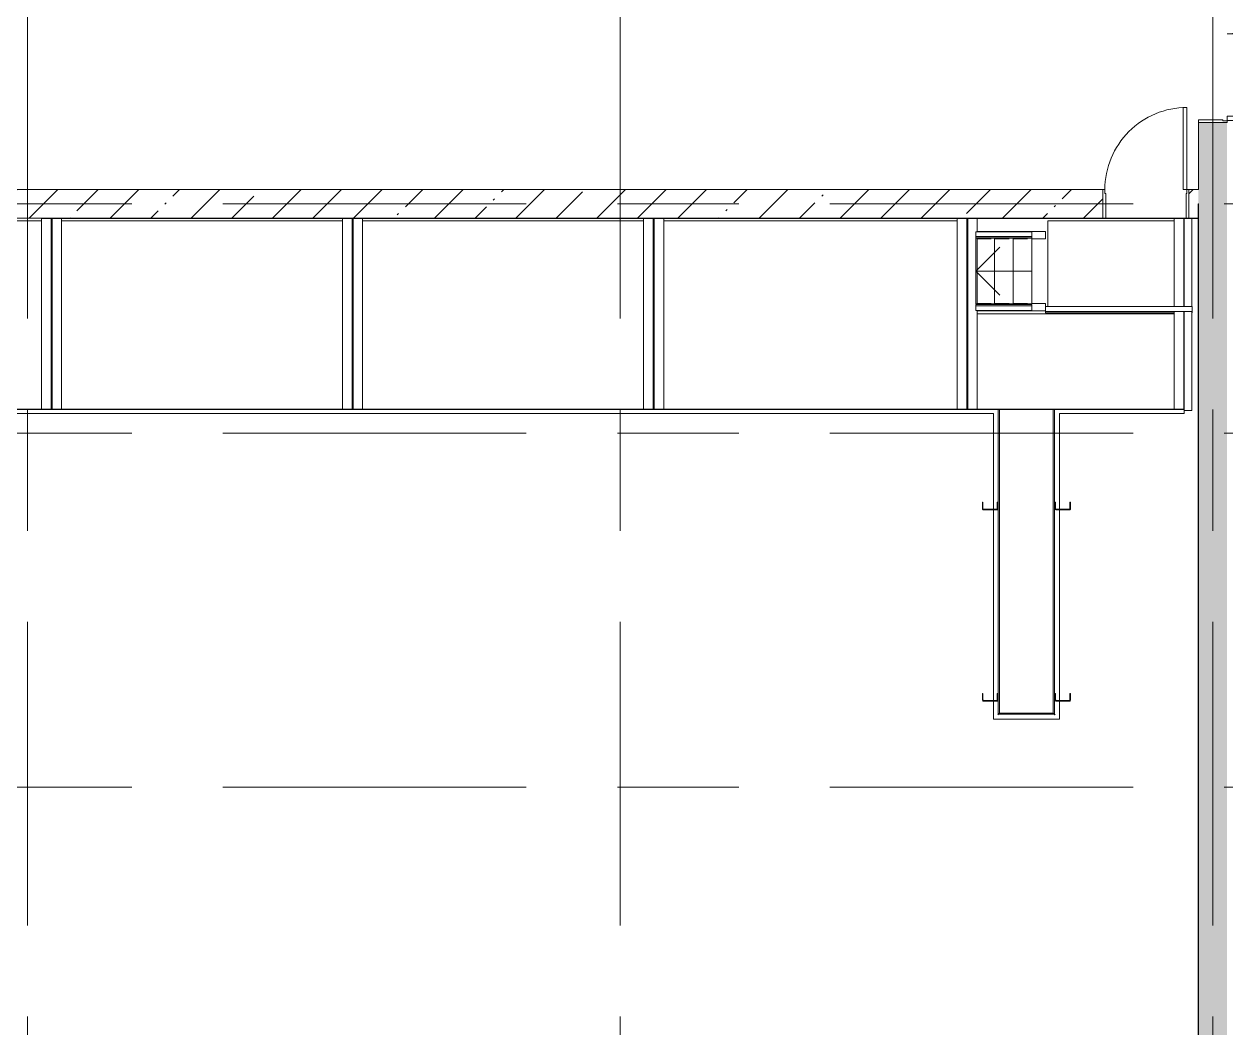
# Model space of a CAD drawing. Header units: millimetres. Extents: x 48966 to 155647, y -43515 to 26217.
# Drawn here: x 91894 to 104469, y -103 to 10398 of the extents above; entities that cross this region are included whole.
import ezdxf

# ---------------------------------------------------------------- set-up
doc = ezdxf.new("R2010")
doc.units = ezdxf.units.MM
doc.linetypes.add('Осевые', pattern=[6350, 1270, -952.5, 3175, -952.5])
for name, color, linetype, lineweight in [('Двери', 7, 'Continuous', 9), ('Каркас несущий', 7, 'Continuous', 9), ('Каркас_Импост', 7, 'Continuous', 9), ('Контуры', 7, 'Continuous', 9), ('Линии подступенков-1', 7, 'Continuous', 9), ('Линии свеса', 7, 'Continuous', 9), ('Общие ребра', 7, 'Continuous', 9), ('Ограждение', 7, 'Continuous', 9), ('Оси-2', 7, 'Осевые', 9), ('Панель', 7, 'Continuous', 9), ('Перекрытия', 7, 'Continuous', 9), ('Поручни', 7, 'Continuous', 9), ('Стены-1', 7, 'Continuous', 18), ('Стрелки вверх', 7, 'Continuous', 9), ('Штриховка разреза-1', 7, 'Continuous', 9)]:
    doc.layers.add(name, color=color, linetype=linetype, lineweight=lineweight)
pattern_1 = [(45, (0, 0), (-424.264, 424.264), [600, -100, 20, -100]), (45, (0, 424), (-424.264, 424.264), [])]

# ---------------------------------------------------------------- blocks, each defined once
blk = doc.blocks.new('Ограждение - Ограждение-583171-План 5-го этажа на отм_ _12_600')
at = {"layer": 'Поручни'}
for p, q in [((82782, 6323), (102037, 6323)), ((92187, 6386), (92177, 6386)), ((92177, 6373), (92187, 6373)), ((95337, 6386), (95327, 6386)), ((95327, 6373), (95337, 6373)), ((98487, 6386), (98477, 6386)), ((98477, 6373), (98487, 6373)), ((101767, 6386), (101762, 6386)), ((101762, 6373), (101767, 6373)), ((102037, 5322), (102037, 6323)), ((102087, 3178), (102087, 6367)), ((102101, 6367), (102101, 3191)), ((102662, 3191), (102662, 6367)), ((102676, 6367), (102676, 3178)), ((102726, 6323), (102726, 5322)), ((104032, 6323), (102726, 6323)), ((104027, 6386), (104032, 6386)), ((104032, 6373), (104027, 6373)), ((104032, 6386), (104032, 6369)), ((104032, 6380), (104032, 6367)), ((104032, 6373), (104032, 6323)), ((104032, 6371), (104032, 6367)), ((102037, 3322), (102037, 5317)), ((102726, 5317), (102726, 3322)), ((102037, 3128), (102037, 3317)), ((102726, 3317), (102726, 3128)), ((102082, 3172), (102094, 3185)), ((102094, 3185), (102082, 3172)), ((102086, 3176), (102082, 3172)), ((102082, 3172), (102086, 3176)), ((102101, 3191), (102083, 3174)), ((102083, 3174), (102101, 3191)), ((102676, 3178), (102087, 3178)), ((102101, 3191), (102662, 3191)), ((102662, 3191), (102680, 3174)), ((102680, 3174), (102662, 3191)), ((102681, 3172), (102669, 3185)), ((102669, 3185), (102681, 3172)), ((102678, 3176), (102682, 3172)), ((102682, 3172), (102678, 3176)), ((102726, 3128), (102037, 3128))]:
    blk.add_line(p, q, dxfattribs=at)
blk = doc.blocks.new('Швеллеры стальные гнутые равнополочные  ГОСТ 8278-83_Гн_ - Гн160x80x5-2083022-План 5-го этажа на отм_ _12_600')
at = {"layer": 'Каркас несущий'}
for p, q in [((101927, 5397), (101922, 5397)), ((101922, 5397), (101922, 5324)), ((101927, 5329), (101927, 5397)), ((101929, 5317), (102075, 5317)), ((102070, 5322), (101934, 5322)), ((102082, 5397), (102077, 5397)), ((102077, 5397), (102077, 5329)), ((102082, 5324), (102082, 5397))]:
    blk.add_line(p, q, dxfattribs=at)
for centre, start, end in [((101929, 5324), 180, 270), ((101934, 5329), 180, 270), ((102070, 5329), 270, 0), ((102075, 5324), 270, 0)]:
    blk.add_arc(centre, 7, start, end, dxfattribs=at)
blk = doc.blocks.new('Швеллеры стальные гнутые равнополочные  ГОСТ 8278-83_Гн_ - Гн160x80x5-2083023-План 5-го этажа на отм_ _12_600')
at = {"layer": 'Каркас несущий'}
for p, q in [((102682, 5397), (102682, 5324)), ((102687, 5397), (102682, 5397)), ((102687, 5329), (102687, 5397)), ((102689, 5317), (102835, 5317)), ((102830, 5322), (102694, 5322)), ((102842, 5397), (102837, 5397)), ((102837, 5397), (102837, 5329)), ((102842, 5324), (102842, 5397))]:
    blk.add_line(p, q, dxfattribs=at)
for centre, start, end in [((102689, 5324), 180, 270), ((102694, 5329), 180, 270), ((102830, 5329), 270, 360), ((102835, 5324), 270, 0)]:
    blk.add_arc(centre, 7, start, end, dxfattribs=at)
blk = doc.blocks.new('Швеллеры стальные гнутые равнополочные  ГОСТ 8278-83_Гн_ - Гн160x80x5-608658-План 5-го этажа на отм_ _12_600')
at = {"layer": 'Каркас несущий'}
for p, q in [((101927, 3397), (101922, 3397)), ((101922, 3397), (101922, 3324)), ((101927, 3329), (101927, 3397)), ((102082, 3397), (102077, 3397)), ((102077, 3397), (102077, 3329)), ((102082, 3324), (102082, 3397)), ((101929, 3317), (102075, 3317)), ((102070, 3322), (101934, 3322))]:
    blk.add_line(p, q, dxfattribs=at)
for centre, start, end in [((101929, 3324), 180, 270), ((101934, 3329), 180, 270), ((102070, 3329), 270, 0), ((102075, 3324), 270, 0)]:
    blk.add_arc(centre, 7, start, end, dxfattribs=at)
blk = doc.blocks.new('Швеллеры стальные гнутые равнополочные  ГОСТ 8278-83_Гн_ - Гн160x80x5-608659-План 5-го этажа на отм_ _12_600')
at = {"layer": 'Каркас несущий'}
for p, q in [((102682, 3397), (102682, 3324)), ((102687, 3397), (102682, 3397)), ((102687, 3329), (102687, 3397)), ((102842, 3397), (102837, 3397)), ((102837, 3397), (102837, 3329)), ((102842, 3324), (102842, 3397)), ((102689, 3317), (102835, 3317)), ((102830, 3322), (102694, 3322))]:
    blk.add_line(p, q, dxfattribs=at)
for centre, start, end in [((102689, 3324), 180, 270), ((102694, 3329), 180, 270), ((102830, 3329), 270, 0), ((102835, 3324), 270, 0)]:
    blk.add_arc(centre, 7, start, end, dxfattribs=at)
blk = doc.blocks.new('Швеллеры стальные гнутые равнополочные  ГОСТ 8278-83_Гн_ - Гн200x80x5-565226-План 5-го этажа на отм_ _12_600')
at = {"layer": 'Каркас несущий'}
for p, q in [((-79, 0), (-1005, 0)), ((1005, 0), (-29, 0)), ((1005, 0), (1005, -7)), ((-1005, -7), (-1005, -2)), ((-1005, -2), (-1005, -7)), ((-1005, -80), (-1005, -7)), ((-1005, -12), (-1005, -7)), ((-1005, -7), (-1005, -12)), ((-1005, -80), (-1005, -12)), ((-79, -80), (-1005, -80)), ((-79, -80), (-1005, -80)), ((1005, -80), (-29, -80)), ((1005, -80), (-16, -80)), ((1005, -7), (1005, -2)), ((1005, -12), (1005, -7)), ((1005, -7), (1005, -12)), ((1005, -7), (1005, -80)), ((1005, -12), (1005, -80))]:
    blk.add_line(p, q, dxfattribs=at)
blk = doc.blocks.new('Уголки стальные горячекатанные равнополочные ГОСТ 8509-93 - L100x8-568946-План 5-го этажа на отм_ _12_600')
at = {"layer": 'Каркас несущий'}
for p, q in [((103927, 8367), (104027, 8367)), ((103927, 7442), (103927, 8367)), ((103933, 8367), (103931, 8367)), ((103947, 8367), (103935, 8367)), ((104025, 8367), (104023, 8367)), ((104027, 7442), (104027, 8367)), ((103927, 6367), (103927, 7392)), ((104027, 6367), (104027, 7392)), ((104027, 6367), (103927, 6367)), ((103931, 6367), (103933, 6367)), ((103935, 6367), (103947, 6367)), ((104023, 6367), (104025, 6367))]:
    blk.add_line(p, q, dxfattribs=at)
blk = doc.blocks.new('Ограждение - Ограждение-585888-План 5-го этажа на отм_ _12_600')
at = {"layer": 'Поручни'}
for p, q in [((104032, 6371), (82772, 6371)), ((82772, 6367), (104032, 6367)), ((104032, 6371), (104032, 6367))]:
    blk.add_line(p, q, dxfattribs=at)
blk = doc.blocks.new('Уголки стальные горячекатанные равнополочные ГОСТ 8509-93 - L100x8-V1-План 5-го этажа на отм_ _12_600')
at = {"layer": 'Каркас несущий'}
for p, q in [((88927, 8367), (89027, 8367)), ((88927, 6367), (88927, 8367)), ((88933, 8367), (88931, 8367)), ((88947, 8367), (88935, 8367)), ((89025, 8367), (89023, 8367)), ((89027, 6367), (89027, 8367)), ((89027, 6367), (88927, 6367)), ((88931, 6367), (88933, 6367)), ((88935, 6367), (88947, 6367)), ((89023, 6367), (89025, 6367))]:
    blk.add_line(p, q, dxfattribs=at)
blk = doc.blocks.new('Уголки стальные горячекатанные равнополочные ГОСТ 8509-93 - L100x8-568910-План 5-го этажа на отм_ _12_600')
at = {"layer": 'Каркас несущий'}
for p, q in [((82237, 8367), (82337, 8367)), ((82237, 8367), (82237, 6367)), ((82241, 8367), (82238, 8367)), ((82329, 8367), (82317, 8367)), ((82333, 8367), (82330, 8367)), ((82337, 8367), (82337, 6367)), ((82337, 6367), (82237, 6367)), ((82238, 6367), (82241, 6367)), ((82317, 6367), (82329, 6367)), ((82330, 6367), (82333, 6367))]:
    blk.add_line(p, q, dxfattribs=at)
blk = doc.blocks.new('Швеллеры стальные гнутые равнополочные  ГОСТ 8278-83_Гн_ - Гн200x80x5-589179-План 5-го этажа на отм_ _12_600')
at = {"layer": 'Каркас несущий'}
for p, q in [((-985, 75), (-985, 80)), ((-985, 75), (-985, 80)), ((-985, 80), (985, 80)), ((-985, 80), (-875, 80)), ((-799, 80), (-121, 80)), ((-45, 80), (985, 80)), ((985, 80), (985, 7)), ((985, 80), (985, 12)), ((985, 12), (985, 7)), ((985, 7), (985, 12)), ((985, 7), (985, 2)), ((985, 2), (985, 7))]:
    blk.add_line(p, q, dxfattribs=at)
blk = doc.blocks.new('Уголки стальные горячекатанные равнополочные ГОСТ 8509-93 - L100x8-V2-План 5-го этажа на отм_ _12_600')
at = {"layer": 'Каркас несущий'}
for p, q in [((101767, 8367), (101867, 8367)), ((101767, 8367), (101767, 6367)), ((101771, 8367), (101768, 8367)), ((101859, 8367), (101847, 8367)), ((101863, 8367), (101860, 8367)), ((101867, 8367), (101867, 8226)), ((101867, 8163), (101867, 7464)), ((101867, 7401), (101867, 6367)), ((101867, 6367), (101767, 6367)), ((101768, 6367), (101771, 6367)), ((101847, 6367), (101859, 6367)), ((101860, 6367), (101863, 6367))]:
    blk.add_line(p, q, dxfattribs=at)
blk = doc.blocks.new('Ограждение - Ограждение-613790-План 5-го этажа на отм_ _12_600')
at = {"layer": 'Поручни'}
for p, q in [((101852, 8176), (101852, 8226)), ((102437, 8226), (101852, 8226)), ((101852, 8178), (101852, 8182)), ((101852, 8163), (101852, 8182)), ((102437, 8176), (101852, 8176)), ((102437, 8226), (102437, 8176)), ((102437, 8182), (102437, 8178)), ((102437, 8182), (102437, 8163)), ((102437, 8163), (101852, 8163))]:
    blk.add_line(p, q, dxfattribs=at)
blk = doc.blocks.new('Ограждение - Ограждение-613794-План 5-го этажа на отм_ _12_600')
at = {"layer": 'Поручни'}
for p, q in [((101852, 7445), (101852, 7464)), ((102437, 7464), (101852, 7464)), ((101852, 7401), (101852, 7451)), ((102437, 7451), (101852, 7451)), ((101852, 7445), (101852, 7449)), ((102437, 7464), (102437, 7445)), ((102437, 7451), (102437, 7401)), ((102437, 7449), (102437, 7445)), ((102437, 7401), (101852, 7401))]:
    blk.add_line(p, q, dxfattribs=at)
blk = doc.blocks.new('Ограждение - Ограждение-614228-План 5-го этажа на отм_ _12_600')
at = {"layer": 'Поручни'}
for p, q in [((102580, 7392), (102580, 7442)), ((104115, 7442), (102580, 7442)), ((104115, 7442), (104115, 7392)), ((102580, 7385), (102580, 7397)), ((102580, 7393), (102580, 7397)), ((102580, 7378), (102580, 7396)), ((104115, 7392), (102580, 7392)), ((102580, 7378), (103927, 7378)), ((104027, 7378), (104032, 7378)), ((104112, 7378), (104115, 7378)), ((104115, 7397), (104115, 7385)), ((104115, 7397), (104115, 7393)), ((104115, 7396), (104115, 7378))]:
    blk.add_line(p, q, dxfattribs=at)
blk = doc.blocks.new('Дверь - Однопольная - ДВ2__21х9-6240637-План 5-го этажа на отм_ _12_600')
at = {"layer": 'Двери'}
for p, q in [((-429, -150), (-389, -150)), ((-429, -1008), (-429, -150)), ((-389, -150), (-389, -1008)), ((-389, -1008), (-429, -1008))]:
    blk.add_line(p, q, dxfattribs=at)
blk.add_arc((-429, -150), 858, 270, 0, dxfattribs=at)
at = {"layer": 'Каркас_Импост'}
for p, q in [((-450, 150), (-420, 150)), ((-450, -150), (-450, 150)), ((-420, 150), (-420, -110)), ((420, 150), (450, 150)), ((420, -110), (420, 150)), ((450, 150), (450, -150)), ((-430, -110), (-430, -150)), ((-420, -110), (-430, -110)), ((430, -110), (420, -110)), ((430, -150), (430, -110)), ((-430, -150), (-450, -150)), ((450, -150), (430, -150))]:
    blk.add_line(p, q, dxfattribs=at)
at = {"layer": 'Панель'}
for p, q in [((-389, -150), (-429, -150)), ((-429, -150), (-429, -1008)), ((-389, -1008), (-389, -150)), ((-429, -1008), (-389, -1008))]:
    blk.add_line(p, q, dxfattribs=at)
blk = doc.blocks.new('Дверь - Полуторная_001 - ДВ20__21-15-6256135-План 5-го этажа на отм_ _12_600')
at = {"layer": 'Двери'}
for p, q in [((-729, -150), (-684, -150)), ((-729, -1059), (-729, -150)), ((-684, -150), (-684, -1059)), ((729, -150), (684, -150)), ((684, -150), (684, -699)), ((729, -699), (729, -150)), ((684, -699), (729, -699)), ((-684, -1059), (-729, -1059))]:
    blk.add_line(p, q, dxfattribs=at)
for centre, radius, start, end in [((-729, -150), 909, 270, 0), ((729, -150), 549, 180, 270)]:
    blk.add_arc(centre, radius, start, end, dxfattribs=at)
at = {"layer": 'Каркас_Импост'}
for p, q in [((-750, 150), (-720, 150)), ((-750, -150), (-750, 150)), ((-720, 150), (-720, -105)), ((720, 150), (750, 150)), ((720, -105), (720, 150)), ((750, 150), (750, -150)), ((-730, -105), (-730, -150)), ((-720, -105), (-730, -105)), ((730, -105), (720, -105)), ((730, -150), (730, -105)), ((-730, -150), (-750, -150)), ((750, -150), (730, -150))]:
    blk.add_line(p, q, dxfattribs=at)
at = {"layer": 'Панель'}
for p, q in [((-684, -150), (-729, -150)), ((-729, -150), (-729, -1059)), ((-684, -1059), (-684, -150)), ((684, -150), (729, -150)), ((684, -699), (684, -150)), ((729, -150), (729, -699)), ((729, -699), (684, -699)), ((-729, -1059), (-684, -1059))]:
    blk.add_line(p, q, dxfattribs=at)

msp = doc.modelspace()

# ---------------------------------------------------------------- hatches: boundary and pattern name
at = {"layer": 'Штриховка разреза-1'}
h = msp.add_hatch(dxfattribs=at)
h.set_pattern_fill('FP_2', color=256, style=0, pattern_type=2)
h.set_pattern_definition(pattern_1)
h.paths.add_polyline_path([(104181.6, -31381.9), (104481.6, -31381.9), (104481.6, -30957.9), (104181.6, -30957.9), (104181.6, -31380.9)], flags=0)
h.paths.add_polyline_path([(104181.6, -29957.9), (104481.6, -29957.9), (104481.6, -21232.9), (104181.6, -21232.9), (104181.6, -29890.4)], flags=0)
h.paths.add_polyline_path([(104181.6, -19732.9), (104481.6, -19732.9), (104481.6, 9367.1), (104181.6, 9367.1), (104181.6, -18952.3)], flags=0)
h.paths.add_polyline_path([(104181.6, 10867.1), (104481.6, 10867.1), (104481.6, 23867.1), (104181.6, 23867.1), (104181.6, 11567.1)], flags=0)
h = msp.add_hatch(dxfattribs=at)
h.set_pattern_fill('FP_2', color=256, style=0, pattern_type=2)
h.set_pattern_definition(pattern_1)
h.paths.add_polyline_path([(104181.6, 8367.1), (104181.6, 8667.1), (104081.6, 8667.1), (104081.6, 8367.1)], flags=0)
h.paths.add_polyline_path([(102396.6, 8367.1), (103181.6, 8367.1), (103181.6, 8667.1), (75181.6, 8667.1), (75181.6, 8367.1), (101980.2, 8367.1)], flags=0)
h.paths.add_polyline_path([(73879.6, 8367.1), (74281.6, 8367.1), (74281.6, 8667.1), (73731.6, 8667.1), (73731.6, 8367.1)], flags=0)
h.paths.add_polyline_path([(71781.6, 8367.1), (72231.6, 8367.1), (72231.6, 8667.1), (69431.6, 8667.1), (69431.6, 8367.1), (71578.2, 8367.1)], flags=0)

# ---------------------------------------------------------------- linework, layer by layer
at = {"layer": 'Каркас несущий'}
for p, q in [((101766.6, 8227.1), (101761.6, 8227.1)), ((102501.4, 8227.1), (101866.6, 8227.1)), ((102581.6, 8227.1), (101867, 8227.1)), ((102581.6, 8151.1), (102581.6, 8227.1)), ((101766.6, 8156.3), (101761.6, 8156.3)), ((101761.6, 8151.1), (101766.6, 8151.1)), ((101867, 8151.1), (101867, 8162.8)), ((101867, 8151.1), (102012.5, 8151.1)), ((102047.2, 8151.1), (102202.2, 8151.1)), ((102242.2, 8151.1), (102391.9, 8151.1)), ((102437.2, 8151.1), (102581.6, 8151.1)), ((101766.6, 7473.1), (101761.6, 7473.1)), ((101761.6, 7467.9), (101766.6, 7467.9)), ((101867, 7464.4), (101867, 7473.1)), ((102012.5, 7473.1), (101867, 7473.1)), ((102202.2, 7473.1), (102047.2, 7473.1)), ((102391.9, 7473.1), (102242.2, 7473.1)), ((102581.6, 7473.1), (102437.2, 7473.1)), ((102581.6, 7441.6), (102581.6, 7473.1)), ((101761.6, 7397.1), (101766.6, 7397.1)), ((101866.6, 7397.1), (102501.4, 7397.1)), ((101867, 7397.1), (101867, 7400.7)), ((101867, 7397.1), (102580.2, 7397.1))]:
    msp.add_line(p, q, dxfattribs=at)
at = {"layer": 'Контуры'}
for p, q in [((101852.2, 7470.6), (101852.2, 8156.5)), ((102437.2, 8156.5), (101852.2, 8156.5)), ((102437.2, 7470.6), (102437.2, 8156.5)), ((102437.2, 7470.6), (101852.2, 7470.6))]:
    msp.add_line(p, q, dxfattribs=at)
at = {"layer": 'Линии подступенков-1'}
for p, q in [((102047.2, 7470.6), (102047.2, 8156.5)), ((102242.2, 7470.6), (102242.2, 8156.5)), ((102437.2, 7470.6), (102437.2, 8156.5))]:
    msp.add_line(p, q, dxfattribs=at)
at = {"layer": 'Линии свеса'}
for p, q in [((102047.2, 7470.6), (102047.2, 8156.5)), ((102242.2, 7470.6), (102242.2, 8156.5))]:
    msp.add_line(p, q, dxfattribs=at)
at = {"layer": 'Общие ребра'}
for p, q in [((104181.6, 9367.1), (104181.6, 8669.1)), ((103181.6, 8667.1), (75908.6, 8667.1)), ((104181.6, 8667.1), (104081.6, 8667.1)), ((104181.6, 8367.1), (104181.6, 8517.1)), ((104181.6, 8365.1), (104181.6, 8367.1)), ((104181.6, 8365.1), (104181.6, 8367.1)), ((104181.6, 8365.1), (104181.6, -15730.9)), ((104181.6, -15730.9), (104181.6, 8365.1))]:
    msp.add_line(p, q, dxfattribs=at)
at = {"layer": 'Оси-2'}
for p, q in [((91931.6, 25417.1), (91931.6, -41737.8)), ((98131.6, 25417.1), (98131.6, -41737.8)), ((104331.6, 25417.1), (104331.6, -41737.8)), ((150171.6, 8517.1), (50565.6, 8517.1)), ((150171.6, 6117.1), (50565.6, 6117.1)), ((150171.6, 2417.1), (50565.6, 2417.1))]:
    msp.add_line(p, q, dxfattribs=at)
at = {"layer": 'Перекрытия'}
for p, q in [((104181.6, 8667.1), (104181.6, 9367.1)), ((104181.6, 9367.1), (104481.6, 9367.1)), ((75906.6, 8667.1), (103181.6, 8667.1)), ((103181.6, 8667.1), (103181.6, 8367.1)), ((104081.6, 8367.1), (104081.6, 8667.1)), ((104081.6, 8667.1), (104181.6, 8667.1)), ((92076.6, 8338), (89136.6, 8338)), ((92076.6, 6367.1), (92076.6, 8338)), ((95226.6, 8338), (92286.6, 8338)), ((92286.6, 8338), (92286.6, 6367.1)), ((95226.6, 6367.1), (95226.6, 8338)), ((98376.6, 8338), (95436.6, 8338)), ((95436.6, 8338), (95436.6, 6367.1)), ((98376.6, 6367.1), (98376.6, 8338)), ((101656.6, 8338), (98586.6, 8338)), ((98586.6, 8338), (98586.6, 6367.1)), ((101656.6, 6367.1), (101656.6, 8338)), ((103926.6, 8338), (102606.6, 8338)), ((102606.6, 8338), (102606.6, 7441.6)), ((103181.6, 8367.1), (104081.6, 8367.1)), ((104031.6, 8338), (104026.6, 8338)), ((104111.6, 7441.6), (104111.6, 8338)), ((104181.3, 8367.1), (104181.3, -15732.9)), ((102606.6, 7367.1), (101866.6, 7367.1)), ((101866.6, 7367.1), (101866.6, 6367.1)), ((102606.6, 7378), (102606.6, 7367.1)), ((103926.6, 7367.1), (102606.6, 7367.1)), ((102606.6, 7367.1), (103926.6, 7367.1)), ((103926.6, 6367.1), (103926.6, 7367.1)), ((104026.6, 7367.1), (104031.6, 7367.1)), ((104111.6, 7367.1), (104111.6, 7378)), ((89136.6, 6367.1), (92076.6, 6367.1)), ((92286.6, 6367.1), (95226.6, 6367.1)), ((95436.6, 6367.1), (98376.6, 6367.1)), ((98586.6, 6367.1), (101656.6, 6367.1)), ((101866.6, 6367.1), (103926.6, 6367.1))]:
    msp.add_line(p, q, dxfattribs=at)
at = {"layer": 'Стены-1'}
for p, q in [((104481.6, 9367.1), (104181.6, 9367.1)), ((103181.6, 8367.1), (103181.6, 8667.1)), ((104081.6, 8667.1), (104081.6, 8367.1)), ((104181.6, 8669.1), (104181.6, 8667.1)), ((104181.6, 8517.1), (104179.6, 8517.1)), ((104179.6, 8517.1), (104179.6, -15732.9)), ((82081.6, 8367.1), (103181.6, 8367.1)), ((104181.6, 8367.1), (92083.6, 8367.1)), ((92083.6, 8367.1), (92083.6, 8365.1)), ((92083.6, 8365.1), (104181.6, 8365.1)), ((104081.6, 8367.1), (104181.6, 8367.1))]:
    msp.add_line(p, q, dxfattribs=at)
at = {"layer": 'Стрелки вверх'}
for p, q in [((101852.2, 7813.6), (102102.2, 8063.6)), ((101852.2, 7813.6), (102102.2, 7563.6)), ((102047.2, 7813.6), (101866.6, 7813.6)), ((102242.2, 7813.6), (102047.2, 7813.6)), ((102437.2, 7813.6), (102242.2, 7813.6))]:
    msp.add_line(p, q, dxfattribs=at)

# ---------------------------------------------------------------- block references
at = {"layer": 'Двери'}
for name, p, rotation in [('Дверь - Полуторная_001 - ДВ20__21-15-6256135-План 5-го этажа на отм_ _12_600', (104331.6, 10117.1), 89.99999999999991), ('Дверь - Однопольная - ДВ2__21х9-6240637-План 5-го этажа на отм_ _12_600', (103631.6, 8517.1), 180)]:
    msp.add_blockref(name, p, dxfattribs=dict(at, rotation=rotation))
at = {"layer": 'Каркас несущий'}
for name, p in [('Уголки стальные горячекатанные равнополочные ГОСТ 8509-93 - L100x8-V1-План 5-го этажа на отм_ _12_600', (3150, 0)), ('Уголки стальные горячекатанные равнополочные ГОСТ 8509-93 - L100x8-568910-План 5-го этажа на отм_ _12_600', (9950, 0)), ('Уголки стальные горячекатанные равнополочные ГОСТ 8509-93 - L100x8-V1-План 5-го этажа на отм_ _12_600', (6300, 0)), ('Уголки стальные горячекатанные равнополочные ГОСТ 8509-93 - L100x8-568910-План 5-го этажа на отм_ _12_600', (13100, 0)), ('Уголки стальные горячекатанные равнополочные ГОСТ 8509-93 - L100x8-V1-План 5-го этажа на отм_ _12_600', (9450, 0)), ('Уголки стальные горячекатанные равнополочные ГОСТ 8509-93 - L100x8-568910-План 5-го этажа на отм_ _12_600', (16250, 0)), ('Уголки стальные горячекатанные равнополочные ГОСТ 8509-93 - L100x8-V1-План 5-го этажа на отм_ _12_600', (12730, 0)), ('Уголки стальные горячекатанные равнополочные ГОСТ 8509-93 - L100x8-V2-План 5-го этажа на отм_ _12_600', (0, 0)), ('Уголки стальные горячекатанные равнополочные ГОСТ 8509-93 - L100x8-568946-План 5-го этажа на отм_ _12_600', (0, 0)), ('Швеллеры стальные гнутые равнополочные  ГОСТ 8278-83_Гн_ - Гн160x80x5-2083022-План 5-го этажа на отм_ _12_600', (0, 0)), ('Швеллеры стальные гнутые равнополочные  ГОСТ 8278-83_Гн_ - Гн160x80x5-2083023-План 5-го этажа на отм_ _12_600', (0, 0)), ('Швеллеры стальные гнутые равнополочные  ГОСТ 8278-83_Гн_ - Гн160x80x5-608658-План 5-го этажа на отм_ _12_600', (0, 0)), ('Швеллеры стальные гнутые равнополочные  ГОСТ 8278-83_Гн_ - Гн160x80x5-608659-План 5-го этажа на отм_ _12_600', (0, 0))]:
    msp.add_blockref(name, p, dxfattribs=at)
for name, p, rotation in [('Швеллеры стальные гнутые равнополочные  ГОСТ 8278-83_Гн_ - Гн200x80x5-589179-План 5-го этажа на отм_ _12_600', (101681.6, 7352.1), 270), ('Швеллеры стальные гнутые равнополочные  ГОСТ 8278-83_Гн_ - Гн200x80x5-565226-План 5-го этажа на отм_ _12_600', (104111.6, 7362.1), 270.0000000000014)]:
    msp.add_blockref(name, p, dxfattribs=dict(at, rotation=rotation))
at = {"layer": 'Ограждение'}
for name in ['Ограждение - Ограждение-613790-План 5-го этажа на отм_ _12_600', 'Ограждение - Ограждение-613794-План 5-го этажа на отм_ _12_600', 'Ограждение - Ограждение-614228-План 5-го этажа на отм_ _12_600', 'Ограждение - Ограждение-583171-План 5-го этажа на отм_ _12_600', 'Ограждение - Ограждение-585888-План 5-го этажа на отм_ _12_600']:
    msp.add_blockref(name, (0, 0), dxfattribs=at)

doc.saveas('drawing.dxf')
